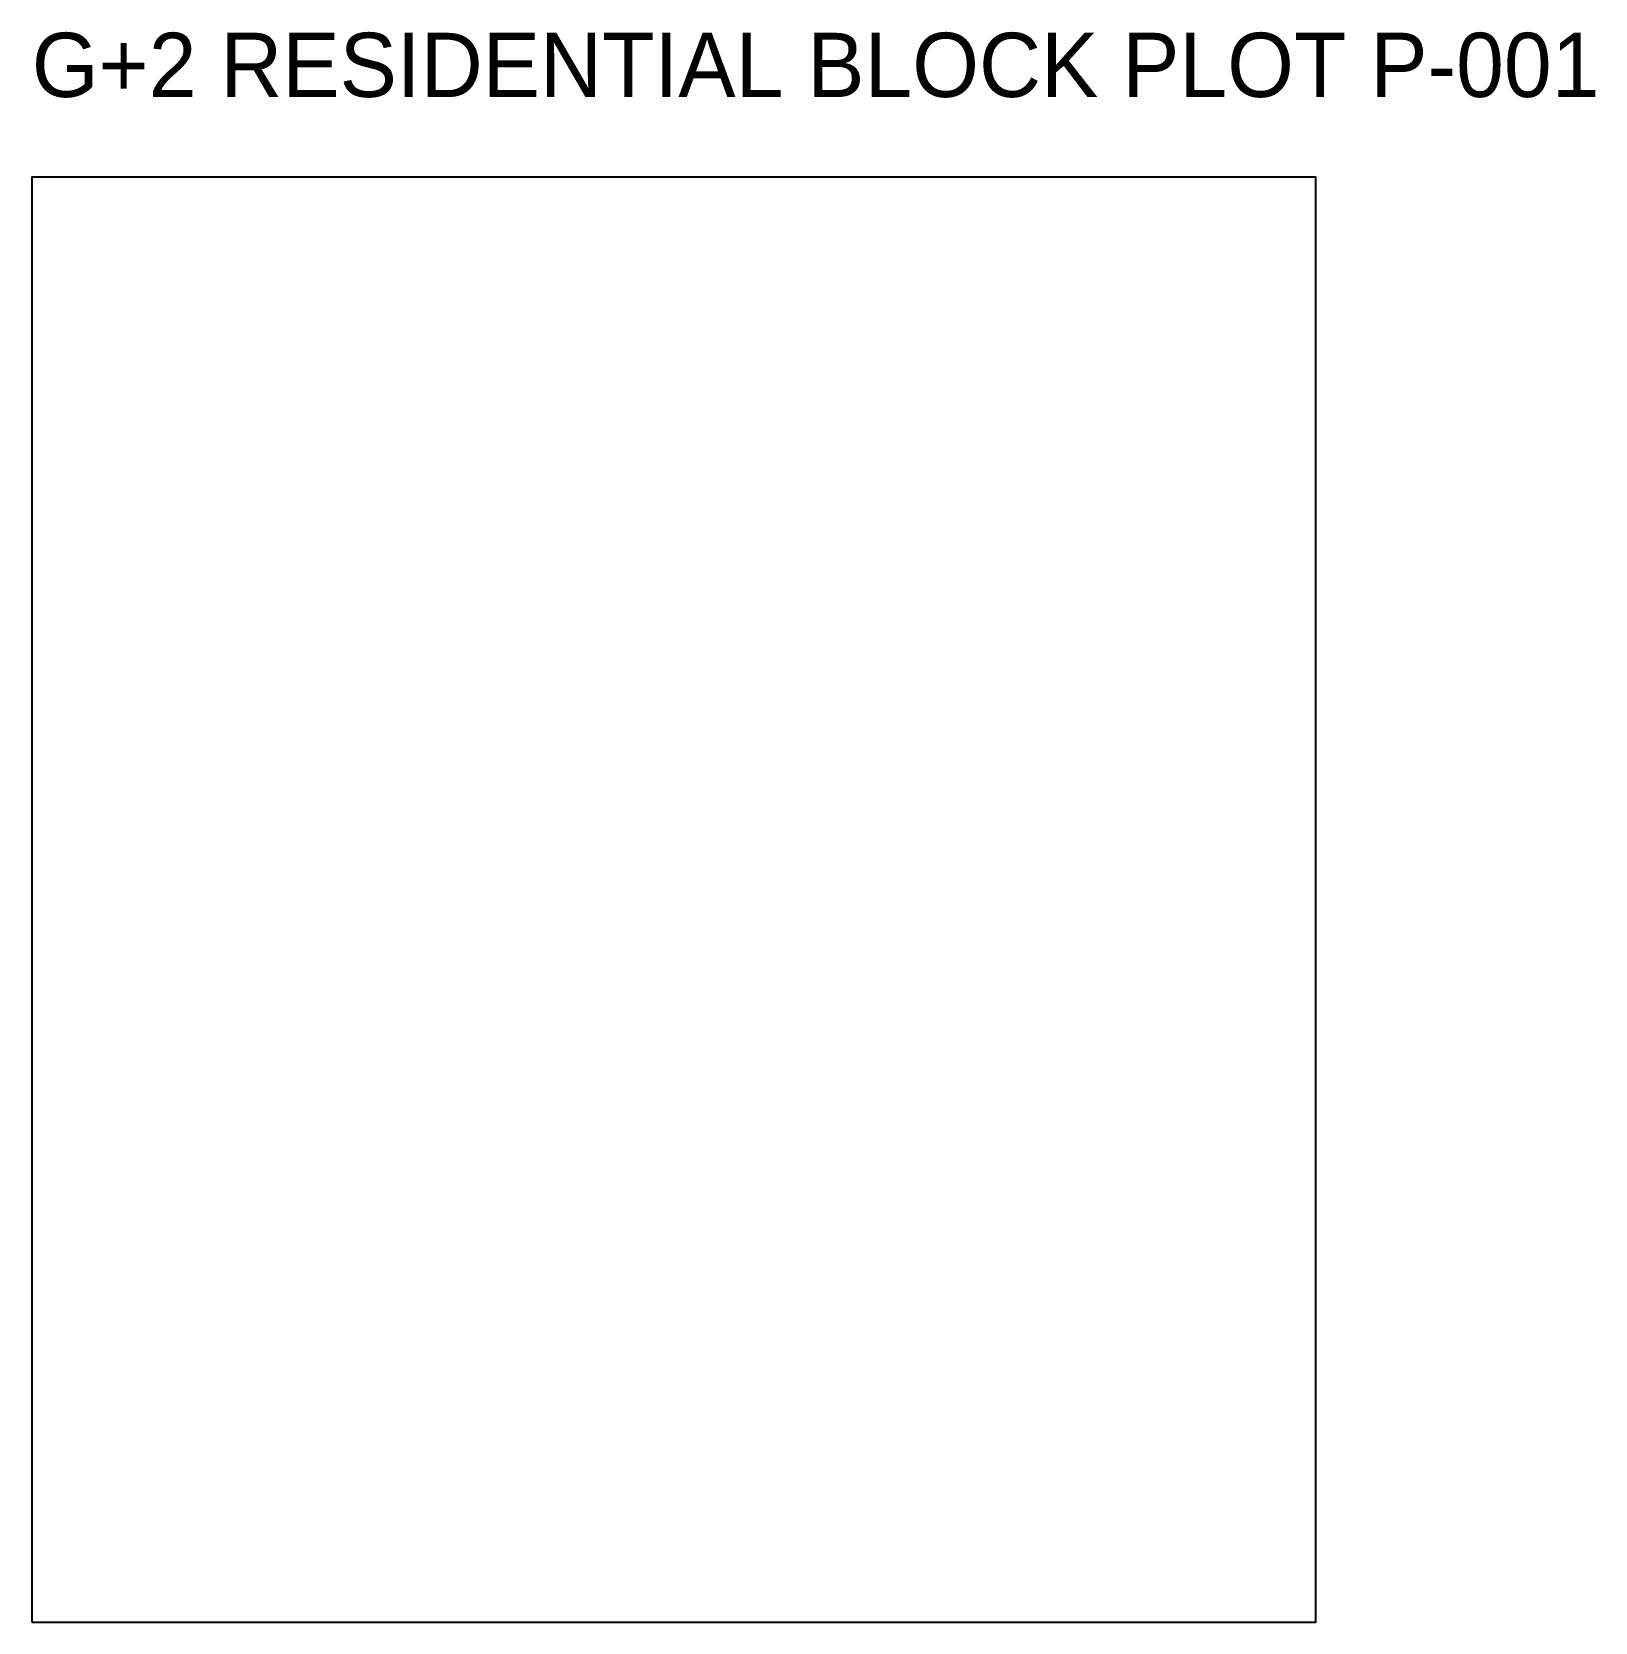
# Model space of a CAD drawing. Header units: metres. Extents: x 446960 to 447057.4, y 1824654 to 1824753.1.
import ezdxf

# ---------------------------------------------------------------- set-up
doc = ezdxf.new("R2010")
doc.units = ezdxf.units.M
doc.layers.add('BLDG_FOOTPRINT', color=7, linetype='Continuous')
doc.layers.add('TEXT', color=7, linetype='Continuous')

msp = doc.modelspace()

# ---------------------------------------------------------------- linework, layer by layer
at = {"layer": 'BLDG_FOOTPRINT'}
msp.add_lwpolyline([(446960, 1824654), (447040, 1824654), (447040, 1824744), (446960, 1824744)], close=True, dxfattribs=at)

# ---------------------------------------------------------------- texts
at = {"layer": 'TEXT'}
msp.add_text('G+2 RESIDENTIAL BLOCK PLOT P-001', height=4, dxfattribs=at).set_placement((446960, 1824749))

doc.saveas('drawing.dxf')
